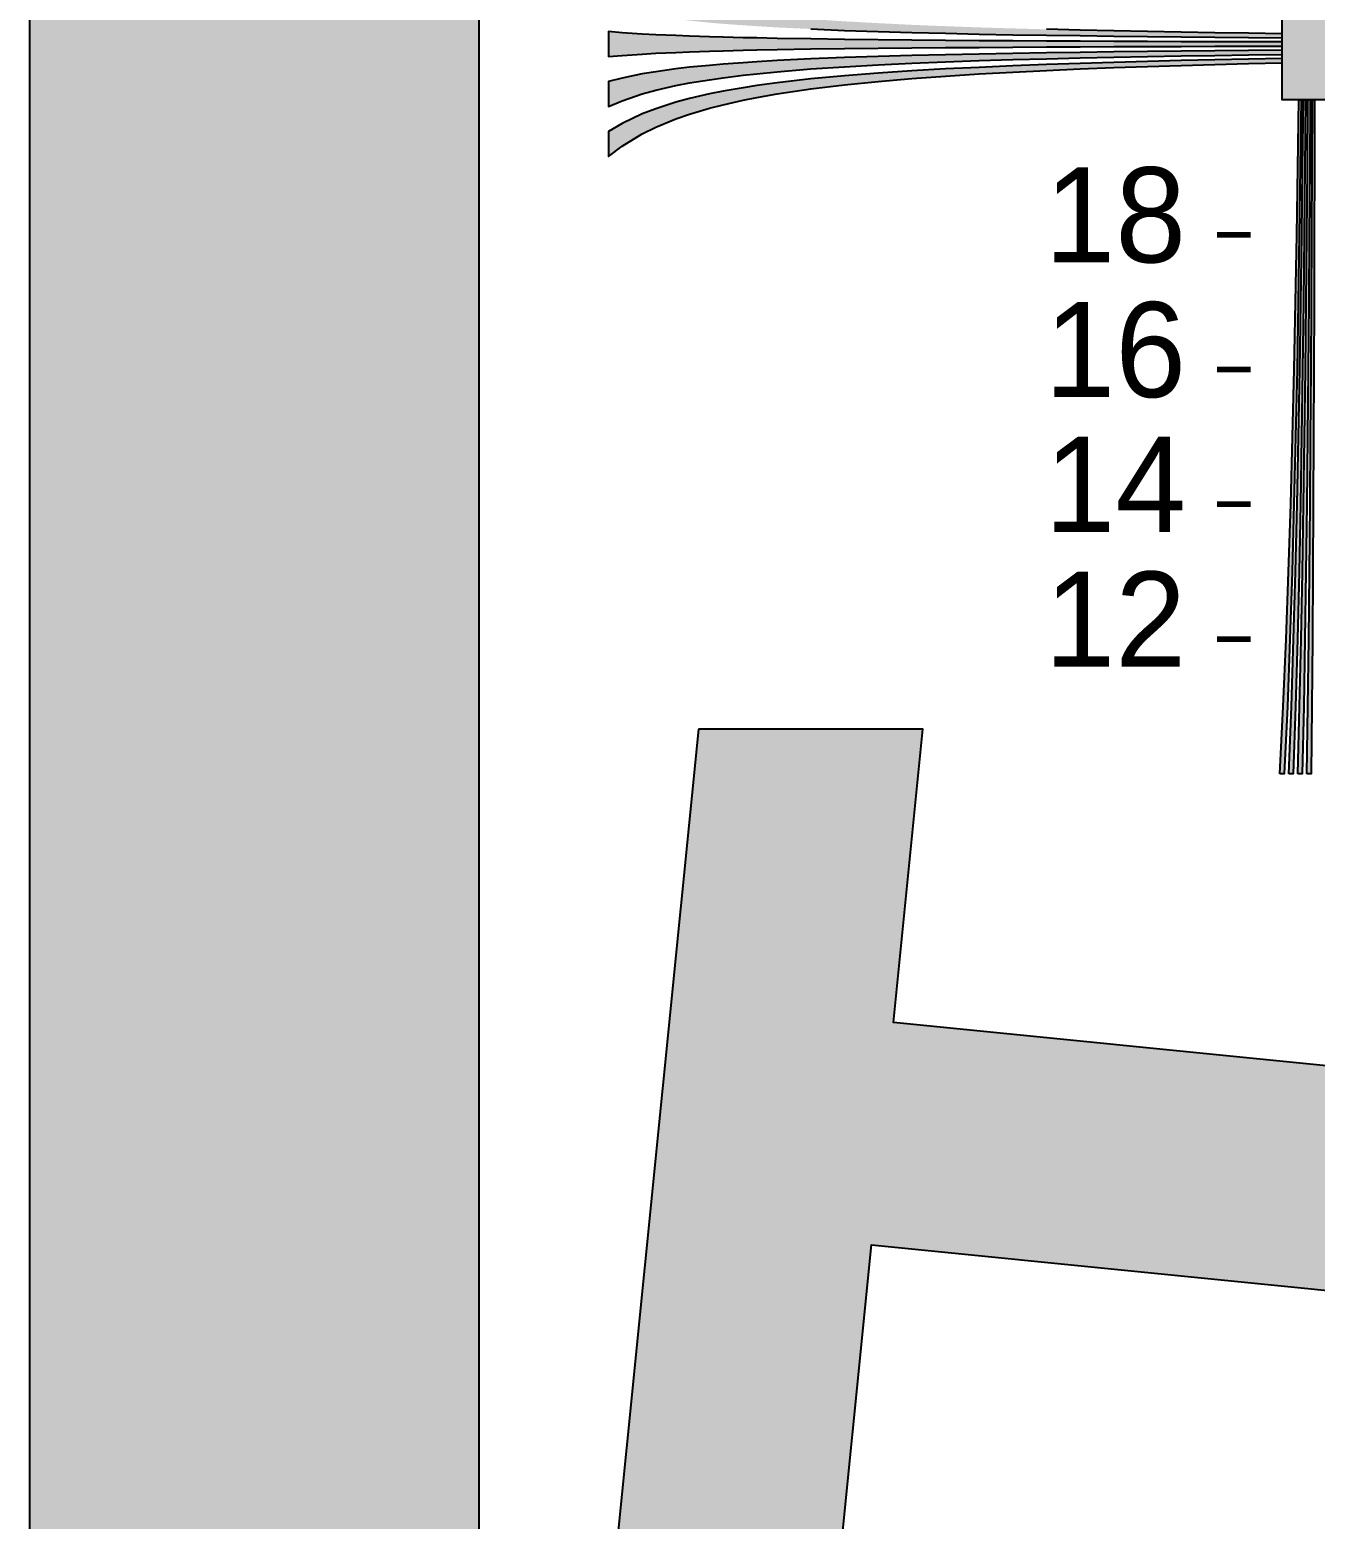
# Model space of a CAD drawing. Header units: millimetres. Extents: x 0 to 791, y 0 to 492.
# Drawn here: x 0 to 114.5, y 221.8 to 354.4 of the extents above; entities that cross this region are included whole.
import ezdxf

# ---------------------------------------------------------------- set-up
doc = ezdxf.new("R2010")
doc.units = ezdxf.units.MM
for name, color, linetype in [('FRAME', 7, 'Continuous'), ('LABELS', 7, 'Continuous'), ('PERIPHERY', 7, 'Continuous'), ('SFR', 7, 'Continuous')]:
    doc.layers.add(name, color=color, linetype=linetype)

msp = doc.modelspace()

# ---------------------------------------------------------------- hatches: boundary and pattern name
at = {"layer": 'FRAME', "true_color": 0x000000}
h = msp.add_hatch(color=7, dxfattribs=at)
h.dxf.hatch_style = 1
h.paths.add_polyline_path([(0, 452.12), (40, 452.12), (40, 52.13), (0, 52.13), (0, 452.12)])
at = {"layer": 'PERIPHERY', "true_color": 0x000000}
h = msp.add_hatch(color=7, dxfattribs=at)
h.dxf.hatch_style = 1
h.paths.add_polyline_path([(51.56, 356.45), (52.76, 356.15), (54.56, 355.78), (55.76, 355.58), (57.56, 355.33), (58.76, 355.2), (60.56, 355.01), (61.76, 354.91), (63.56, 354.78), (64.76, 354.7), (66.56, 354.59), (69.56, 354.45), (72.56, 354.32), (75.56, 354.22), (78.56, 354.13), (81.56, 354.07), (84.56, 354), (87.56, 353.94), (90.56, 353.9), (93.56, 353.86), (96.56, 353.81), (99.56, 353.78), (102.56, 353.74), (105.56, 353.72), (108.56, 353.69), (111.56, 353.67), (111.56, 354.03), (108.56, 354.08), (105.56, 354.12), (102.56, 354.17), (99.56, 354.22), (96.56, 354.28), (93.56, 354.35), (90.56, 354.42), (87.56, 354.5), (84.56, 354.59), (81.56, 354.7), (78.56, 354.82), (75.56, 354.97), (72.56, 355.13), (69.56, 355.33), (66.56, 355.58), (64.76, 355.76), (63.56, 355.89), (61.76, 356.11), (60.56, 356.29), (58.76, 356.59), (57.56, 356.81), (55.76, 357.22), (54.56, 357.56), (52.76, 358.17), (51.56, 358.67), (51.56, 356.45), (51.56, 356.45)])
h = msp.add_hatch(color=7, dxfattribs=at)
h.dxf.hatch_style = 1
h.paths.add_polyline_path([(119.56, 348.13), (111.56, 348.13), (111.56, 356.12), (119.56, 356.12), (119.56, 348.13)])
h = msp.add_hatch(color=7, dxfattribs=at)
h.dxf.hatch_style = 1
h.paths.add_polyline_path([(51.56, 352), (52.76, 352.1), (54.56, 352.22), (55.76, 352.29), (57.56, 352.37), (58.76, 352.42), (60.56, 352.48), (61.76, 352.51), (63.56, 352.56), (64.76, 352.58), (66.56, 352.62), (69.56, 352.67), (72.56, 352.71), (75.56, 352.75), (78.56, 352.77), (81.56, 352.79), (84.56, 352.81), (87.56, 352.84), (90.56, 352.85), (93.56, 352.87), (96.56, 352.88), (99.56, 352.89), (102.56, 352.9), (105.56, 352.91), (108.56, 352.92), (111.56, 352.92), (111.56, 353.3), (108.56, 353.3), (105.56, 353.31), (102.56, 353.32), (99.56, 353.33), (96.56, 353.35), (93.56, 353.36), (90.56, 353.38), (87.56, 353.39), (84.56, 353.41), (81.56, 353.43), (78.56, 353.46), (75.56, 353.48), (72.56, 353.51), (69.56, 353.56), (66.56, 353.6), (64.76, 353.65), (63.56, 353.67), (61.76, 353.71), (60.56, 353.75), (58.76, 353.81), (57.56, 353.86), (55.76, 353.93), (54.56, 354), (52.76, 354.12), (51.56, 354.22), (51.56, 352), (51.56, 352)])
h = msp.add_hatch(color=7, dxfattribs=at)
h.dxf.hatch_style = 1
h.paths.add_polyline_path([(51.56, 347.56), (52.76, 348.06), (54.56, 348.67), (55.76, 349), (57.56, 349.41), (58.76, 349.65), (60.56, 349.93), (61.76, 350.11), (63.56, 350.33), (64.76, 350.47), (66.56, 350.65), (69.56, 350.89), (72.56, 351.09), (75.56, 351.26), (78.56, 351.4), (81.56, 351.52), (84.56, 351.63), (87.56, 351.72), (90.56, 351.8), (93.56, 351.88), (96.56, 351.95), (99.56, 352), (102.56, 352.06), (105.56, 352.1), (108.56, 352.15), (111.56, 352.19), (111.56, 352.56), (108.56, 352.54), (105.56, 352.5), (102.56, 352.48), (99.56, 352.45), (96.56, 352.41), (93.56, 352.37), (90.56, 352.32), (87.56, 352.28), (84.56, 352.22), (81.56, 352.16), (78.56, 352.09), (75.56, 352), (72.56, 351.9), (69.56, 351.78), (66.56, 351.63), (64.76, 351.52), (63.56, 351.45), (61.76, 351.31), (60.56, 351.21), (58.76, 351.04), (57.56, 350.89), (55.76, 350.65), (54.56, 350.45), (52.76, 350.08), (51.56, 349.78), (51.56, 347.56), (51.56, 347.56)])
h = msp.add_hatch(color=7, dxfattribs=at)
h.dxf.hatch_style = 1
h.paths.add_polyline_path([(51.56, 343.11), (52.76, 344.02), (54.56, 345.11), (55.76, 345.7), (57.56, 346.45), (58.76, 346.87), (60.56, 347.4), (61.76, 347.71), (63.56, 348.11), (64.76, 348.35), (66.56, 348.67), (69.56, 349.11), (72.56, 349.48), (75.56, 349.78), (78.56, 350.03), (81.56, 350.26), (84.56, 350.45), (87.56, 350.61), (90.56, 350.76), (93.56, 350.89), (96.56, 351.01), (99.56, 351.11), (102.56, 351.21), (105.56, 351.29), (108.56, 351.37), (111.56, 351.45), (111.56, 351.81), (108.56, 351.76), (105.56, 351.7), (102.56, 351.63), (99.56, 351.56), (96.56, 351.48), (93.56, 351.38), (90.56, 351.28), (87.56, 351.17), (84.56, 351.03), (81.56, 350.89), (78.56, 350.72), (75.56, 350.52), (72.56, 350.28), (69.56, 350), (66.56, 349.66), (64.76, 349.41), (63.56, 349.22), (61.76, 348.91), (60.56, 348.67), (58.76, 348.26), (57.56, 347.92), (55.76, 347.35), (54.56, 346.89), (52.76, 346.05), (51.56, 345.33), (51.56, 343.11), (51.56, 343.11)])
h = msp.add_hatch(color=7, dxfattribs=at)
h.dxf.hatch_style = 1
h.paths.add_polyline_path([(111.35, 288.13), (111.66, 294.13), (111.92, 300.13), (112.13, 306.13), (112.32, 312.13), (112.48, 318.13), (112.63, 324.13), (112.75, 330.13), (112.86, 336.13), (112.96, 342.13), (113.05, 348.13), (113.25, 348.13), (113.17, 342.13), (113.08, 336.13), (112.99, 330.13), (112.88, 324.13), (112.75, 318.13), (112.61, 312.13), (112.44, 306.13), (112.25, 300.13), (112.02, 294.13), (111.75, 288.13), (111.35, 288.13)])
h = msp.add_hatch(color=7, dxfattribs=at)
h.dxf.hatch_style = 1
h.paths.add_polyline_path([(112.15, 288.13), (112.39, 294.13), (112.58, 300.13), (112.75, 306.13), (112.89, 312.13), (113.02, 318.13), (113.13, 324.13), (113.22, 330.13), (113.31, 336.13), (113.38, 342.13), (113.45, 348.13), (113.65, 348.13), (113.59, 342.13), (113.53, 336.13), (113.46, 330.13), (113.38, 324.13), (113.28, 318.13), (113.18, 312.13), (113.06, 306.13), (112.92, 300.13), (112.75, 294.13), (112.55, 288.13), (112.15, 288.13)])
h = msp.add_hatch(color=7, dxfattribs=at)
h.dxf.hatch_style = 1
h.paths.add_polyline_path([(112.95, 288.13), (113.11, 294.13), (113.25, 300.13), (113.37, 306.13), (113.46, 312.13), (113.55, 318.13), (113.63, 324.13), (113.69, 330.13), (113.75, 336.13), (113.8, 342.13), (113.85, 348.13), (114.05, 348.13), (114.01, 342.13), (113.97, 336.13), (113.93, 330.13), (113.88, 324.13), (113.82, 318.13), (113.75, 312.13), (113.67, 306.13), (113.58, 300.13), (113.48, 294.13), (113.35, 288.13), (112.95, 288.13)])
h = msp.add_hatch(color=7, dxfattribs=at)
h.dxf.hatch_style = 1
h.paths.add_polyline_path([(113.75, 288.13), (113.84, 294.13), (113.92, 300.13), (113.98, 306.13), (114.04, 312.13), (114.08, 318.13), (114.13, 324.13), (114.16, 330.13), (114.19, 336.13), (114.22, 342.13), (114.25, 348.13), (114.45, 348.13), (114.43, 342.13), (114.42, 336.13), (114.4, 330.13), (114.38, 324.13), (114.35, 318.13), (114.32, 312.13), (114.29, 306.13), (114.25, 300.13), (114.2, 294.13), (114.15, 288.13), (113.75, 288.13)])
at = {"layer": 'SFR', "true_color": 0x000000}
h = msp.add_hatch(color=7, dxfattribs=at)
h.dxf.hatch_style = 1
h.paths.add_polyline_path([(59.56, 292.12), (51.56, 212.13), (71.56, 212.13), (74.97, 246.18), (154.17, 238.26), (151.56, 212.12), (171.56, 212.12), (179.56, 292.12), (159.56, 292.12), (156.15, 258.06), (76.95, 265.99), (79.56, 292.12), (59.56, 292.12), (59.56, 292.12)])

# ---------------------------------------------------------------- linework, layer by layer
at = {"layer": 'FRAME', "color": 250}
msp.add_lwpolyline([(0, 452.12), (40, 452.12), (40, 52.13), (0, 52.13), (0, 452.12)], close=True, dxfattribs=at)
at = {"layer": 'FRAME', "color": 250, "true_color": 0x000000}
for points in [[(0, 452.12), (0, 52.13), (40, 52.13)], [(40, 52.13), (40, 452.12), (0, 452.12)]]:
    msp.add_solid(points, dxfattribs=at)
at = {"layer": 'PERIPHERY', "color": 250}
for points in [[(119.56, 348.13), (111.56, 348.13), (111.56, 356.12), (119.56, 356.12), (119.56, 348.13)], [(51.56, 352), (52.76, 352.1), (54.56, 352.22), (55.76, 352.29), (57.56, 352.37), (58.76, 352.42), (60.56, 352.48), (61.76, 352.51), (63.56, 352.56), (64.76, 352.58), (66.56, 352.62), (69.56, 352.67), (72.56, 352.71), (75.56, 352.75), (78.56, 352.77), (81.56, 352.79), (84.56, 352.81), (87.56, 352.84), (90.56, 352.85), (93.56, 352.87), (96.56, 352.88), (99.56, 352.89), (102.56, 352.9), (105.56, 352.91), (108.56, 352.92), (111.56, 352.92), (111.56, 353.3), (108.56, 353.3), (105.56, 353.31), (102.56, 353.32), (99.56, 353.33), (96.56, 353.35), (93.56, 353.36), (90.56, 353.38), (87.56, 353.39), (84.56, 353.41), (81.56, 353.43), (78.56, 353.46), (75.56, 353.48), (72.56, 353.51), (69.56, 353.56), (66.56, 353.6), (64.76, 353.65), (63.56, 353.67), (61.76, 353.71), (60.56, 353.75), (58.76, 353.81), (57.56, 353.86), (55.76, 353.93), (54.56, 354), (52.76, 354.12), (51.56, 354.22), (51.56, 352), (51.56, 352)], [(51.56, 347.56), (52.76, 348.06), (54.56, 348.67), (55.76, 349), (57.56, 349.41), (58.76, 349.65), (60.56, 349.93), (61.76, 350.11), (63.56, 350.33), (64.76, 350.47), (66.56, 350.65), (69.56, 350.89), (72.56, 351.09), (75.56, 351.26), (78.56, 351.4), (81.56, 351.52), (84.56, 351.63), (87.56, 351.72), (90.56, 351.8), (93.56, 351.88), (96.56, 351.95), (99.56, 352), (102.56, 352.06), (105.56, 352.1), (108.56, 352.15), (111.56, 352.19), (111.56, 352.56), (108.56, 352.54), (105.56, 352.5), (102.56, 352.48), (99.56, 352.45), (96.56, 352.41), (93.56, 352.37), (90.56, 352.32), (87.56, 352.28), (84.56, 352.22), (81.56, 352.16), (78.56, 352.09), (75.56, 352), (72.56, 351.9), (69.56, 351.78), (66.56, 351.63), (64.76, 351.52), (63.56, 351.45), (61.76, 351.31), (60.56, 351.21), (58.76, 351.04), (57.56, 350.89), (55.76, 350.65), (54.56, 350.45), (52.76, 350.08), (51.56, 349.78), (51.56, 347.56), (51.56, 347.56)], [(51.56, 343.11), (52.76, 344.02), (54.56, 345.11), (55.76, 345.7), (57.56, 346.45), (58.76, 346.87), (60.56, 347.4), (61.76, 347.71), (63.56, 348.11), (64.76, 348.35), (66.56, 348.67), (69.56, 349.11), (72.56, 349.48), (75.56, 349.78), (78.56, 350.03), (81.56, 350.26), (84.56, 350.45), (87.56, 350.61), (90.56, 350.76), (93.56, 350.89), (96.56, 351.01), (99.56, 351.11), (102.56, 351.21), (105.56, 351.29), (108.56, 351.37), (111.56, 351.45), (111.56, 351.81), (108.56, 351.76), (105.56, 351.7), (102.56, 351.63), (99.56, 351.56), (96.56, 351.48), (93.56, 351.38), (90.56, 351.28), (87.56, 351.17), (84.56, 351.03), (81.56, 350.89), (78.56, 350.72), (75.56, 350.52), (72.56, 350.28), (69.56, 350), (66.56, 349.66), (64.76, 349.41), (63.56, 349.22), (61.76, 348.91), (60.56, 348.67), (58.76, 348.26), (57.56, 347.92), (55.76, 347.35), (54.56, 346.89), (52.76, 346.05), (51.56, 345.33), (51.56, 343.11), (51.56, 343.11)], [(111.35, 288.13), (111.66, 294.13), (111.92, 300.13), (112.13, 306.13), (112.32, 312.13), (112.48, 318.13), (112.63, 324.13), (112.75, 330.13), (112.86, 336.13), (112.96, 342.13), (113.05, 348.13), (113.25, 348.13), (113.17, 342.13), (113.08, 336.13), (112.99, 330.13), (112.88, 324.13), (112.75, 318.13), (112.61, 312.13), (112.44, 306.13), (112.25, 300.13), (112.02, 294.13), (111.75, 288.13), (111.35, 288.13)], [(112.15, 288.13), (112.39, 294.13), (112.58, 300.13), (112.75, 306.13), (112.89, 312.13), (113.02, 318.13), (113.13, 324.13), (113.22, 330.13), (113.31, 336.13), (113.38, 342.13), (113.45, 348.13), (113.65, 348.13), (113.59, 342.13), (113.53, 336.13), (113.46, 330.13), (113.38, 324.13), (113.28, 318.13), (113.18, 312.13), (113.06, 306.13), (112.92, 300.13), (112.75, 294.13), (112.55, 288.13), (112.15, 288.13)], [(112.95, 288.13), (113.11, 294.13), (113.25, 300.13), (113.37, 306.13), (113.46, 312.13), (113.55, 318.13), (113.63, 324.13), (113.69, 330.13), (113.75, 336.13), (113.8, 342.13), (113.85, 348.13), (114.05, 348.13), (114.01, 342.13), (113.97, 336.13), (113.93, 330.13), (113.88, 324.13), (113.82, 318.13), (113.75, 312.13), (113.67, 306.13), (113.58, 300.13), (113.48, 294.13), (113.35, 288.13), (112.95, 288.13)], [(113.75, 288.13), (113.84, 294.13), (113.92, 300.13), (113.98, 306.13), (114.04, 312.13), (114.08, 318.13), (114.13, 324.13), (114.16, 330.13), (114.19, 336.13), (114.22, 342.13), (114.25, 348.13), (114.45, 348.13), (114.43, 342.13), (114.42, 336.13), (114.4, 330.13), (114.38, 324.13), (114.35, 318.13), (114.32, 312.13), (114.29, 306.13), (114.25, 300.13), (114.2, 294.13), (114.15, 288.13), (113.75, 288.13)]]:
    msp.add_lwpolyline(points, close=True, dxfattribs=at)
msp.add_lwpolyline([(69.56, 354.45), (72.56, 354.32), (75.56, 354.22), (78.56, 354.13), (81.56, 354.07), (84.56, 354), (87.56, 353.94), (90.56, 353.9), (93.56, 353.86), (96.56, 353.81), (99.56, 353.78), (102.56, 353.74), (105.56, 353.72), (108.56, 353.69), (111.56, 353.67), (111.56, 354.03), (108.56, 354.08), (105.56, 354.12), (102.56, 354.17), (99.56, 354.22), (96.56, 354.28), (93.56, 354.35), (90.56, 354.42)], dxfattribs=at)
at = {"layer": 'PERIPHERY', "color": 250, "lineweight": 35, "const_width": 0.5}
for points in [[(105.75, 336.13), (108.75, 336.13)], [(105.75, 324.13), (108.75, 324.13)], [(105.75, 312.13), (108.75, 312.13)], [(105.75, 300.13), (108.75, 300.13)]]:
    msp.add_lwpolyline(points, dxfattribs=at)
at = {"layer": 'PERIPHERY', "color": 250, "true_color": 0x000000}
for points in [[(51.56, 356.45), (69.56, 354.45), (72.56, 354.32)], [(51.56, 356.45), (72.56, 354.32), (75.56, 354.22)], [(51.56, 356.45), (75.56, 354.22), (78.56, 354.13)], [(51.56, 356.45), (78.56, 354.13), (81.56, 354.07)], [(51.56, 356.45), (81.56, 354.07), (84.56, 354)], [(51.56, 356.45), (84.56, 354), (87.56, 353.94)], [(51.56, 356.45), (87.56, 353.94), (90.56, 353.9)], [(51.56, 356.45), (90.56, 353.9), (72.56, 355.13)], [(119.56, 348.13), (119.56, 356.12), (111.56, 356.12)], [(111.56, 356.12), (111.56, 348.13), (119.56, 348.13)], [(51.56, 352), (52.76, 354.12), (51.56, 354.22)], [(51.56, 352), (54.56, 354), (52.76, 354.12)], [(90.56, 353.9), (75.56, 354.97), (72.56, 355.13)], [(90.56, 353.9), (78.56, 354.82), (75.56, 354.97)], [(90.56, 353.9), (81.56, 354.7), (78.56, 354.82)], [(90.56, 353.9), (84.56, 354.59), (81.56, 354.7)], [(90.56, 353.9), (87.56, 354.5), (84.56, 354.59)], [(90.56, 353.9), (90.56, 354.42), (87.56, 354.5)], [(90.56, 353.9), (93.56, 354.35), (90.56, 354.42)], [(90.56, 353.9), (96.56, 354.28), (93.56, 354.35)], [(90.56, 353.9), (99.56, 354.22), (96.56, 354.28)], [(90.56, 353.9), (102.56, 354.17), (99.56, 354.22)], [(90.56, 353.9), (105.56, 354.12), (102.56, 354.17)], [(90.56, 353.9), (108.56, 354.08), (105.56, 354.12)], [(51.56, 352), (55.76, 353.93), (54.56, 354)], [(51.56, 352), (57.56, 353.86), (55.76, 353.93)], [(51.56, 352), (58.76, 353.81), (57.56, 353.86)], [(51.56, 352), (60.56, 353.75), (58.76, 353.81)], [(51.56, 352), (61.76, 353.71), (60.56, 353.75)], [(51.56, 352), (63.56, 353.67), (61.76, 353.71)], [(51.56, 352), (64.76, 353.65), (63.56, 353.67)], [(51.56, 352), (66.56, 353.6), (64.76, 353.65)], [(51.56, 352), (69.56, 353.56), (66.56, 353.6)], [(51.56, 352), (52.76, 352.1), (69.56, 353.56)], [(52.76, 352.1), (72.56, 353.51), (69.56, 353.56)], [(52.76, 352.1), (54.56, 352.22), (72.56, 353.51)], [(54.56, 352.22), (75.56, 353.48), (72.56, 353.51)], [(54.56, 352.22), (55.76, 352.29), (75.56, 353.48)], [(55.76, 352.29), (78.56, 353.46), (75.56, 353.48)], [(55.76, 352.29), (58.76, 352.42), (78.56, 353.46)], [(58.76, 352.42), (81.56, 353.43), (78.56, 353.46)], [(58.76, 352.42), (84.56, 353.41), (81.56, 353.43)], [(58.76, 352.42), (87.56, 353.39), (84.56, 353.41)], [(58.76, 352.42), (60.56, 352.48), (87.56, 353.39)], [(60.56, 352.48), (90.56, 353.38), (87.56, 353.39)], [(60.56, 352.48), (61.76, 352.51), (90.56, 353.38)], [(61.76, 352.51), (93.56, 353.36), (90.56, 353.38)], [(61.76, 352.51), (63.56, 352.56), (93.56, 353.36)], [(63.56, 352.56), (96.56, 353.35), (93.56, 353.36)], [(63.56, 352.56), (66.56, 352.62), (96.56, 353.35)], [(66.56, 352.62), (99.56, 353.33), (96.56, 353.35)], [(66.56, 352.62), (102.56, 353.32), (99.56, 353.33)], [(66.56, 352.62), (105.56, 353.31), (102.56, 353.32)], [(66.56, 352.62), (108.56, 353.3), (105.56, 353.31)], [(66.56, 352.62), (69.56, 352.67), (111.56, 353.3)], [(66.56, 352.62), (111.56, 353.3), (108.56, 353.3)], [(69.56, 352.67), (72.56, 352.71), (111.56, 353.3)], [(72.56, 352.71), (75.56, 352.75), (111.56, 353.3)], [(75.56, 352.75), (78.56, 352.77), (111.56, 353.3)], [(78.56, 352.77), (81.56, 352.79), (111.56, 353.3)], [(81.56, 352.79), (84.56, 352.81), (111.56, 353.3)], [(84.56, 352.81), (87.56, 352.84), (111.56, 353.3)], [(87.56, 352.84), (93.56, 352.87), (111.56, 353.3)], [(87.56, 352.84), (90.56, 352.85), (93.56, 352.87)], [(90.56, 353.9), (111.56, 354.03), (108.56, 354.08)], [(90.56, 353.9), (111.56, 353.67), (111.56, 354.03)], [(90.56, 353.9), (93.56, 353.86), (99.56, 353.78)], [(90.56, 353.9), (99.56, 353.78), (102.56, 353.74)], [(90.56, 353.9), (102.56, 353.74), (105.56, 353.72)], [(90.56, 353.9), (105.56, 353.72), (108.56, 353.69)], [(90.56, 353.9), (108.56, 353.69), (111.56, 353.67)], [(93.56, 353.86), (96.56, 353.81), (99.56, 353.78)], [(93.56, 352.87), (96.56, 352.88), (111.56, 353.3)], [(96.56, 352.88), (99.56, 352.89), (111.56, 353.3)], [(99.56, 352.89), (102.56, 352.9), (111.56, 353.3)], [(102.56, 352.9), (105.56, 352.91), (111.56, 353.3)], [(105.56, 352.91), (108.56, 352.92), (111.56, 353.3)], [(108.56, 352.92), (111.56, 352.92), (111.56, 353.3)], [(54.56, 348.67), (55.76, 349), (64.76, 351.52)], [(54.56, 348.67), (64.76, 351.52), (63.56, 351.45)], [(54.56, 348.67), (63.56, 351.45), (61.76, 351.31)], [(55.76, 352.29), (57.56, 352.37), (58.76, 352.42)], [(55.76, 349), (57.56, 349.41), (66.56, 351.63)], [(55.76, 349), (66.56, 351.63), (64.76, 351.52)], [(57.56, 349.41), (58.76, 349.65), (69.56, 351.78)], [(57.56, 349.41), (69.56, 351.78), (66.56, 351.63)], [(58.76, 349.65), (60.56, 349.93), (72.56, 351.9)], [(58.76, 349.65), (72.56, 351.9), (69.56, 351.78)], [(60.56, 349.93), (61.76, 350.11), (72.56, 351.9)], [(61.76, 350.11), (63.56, 350.33), (75.56, 352)], [(61.76, 350.11), (75.56, 352), (72.56, 351.9)], [(63.56, 352.56), (64.76, 352.58), (66.56, 352.62)], [(63.56, 350.33), (64.76, 350.47), (78.56, 352.09)], [(63.56, 350.33), (78.56, 352.09), (75.56, 352)], [(64.76, 350.47), (66.56, 350.65), (81.56, 352.16)], [(64.76, 350.47), (81.56, 352.16), (78.56, 352.09)], [(66.56, 350.65), (69.56, 350.89), (84.56, 352.22)], [(66.56, 350.65), (84.56, 352.22), (81.56, 352.16)], [(69.56, 350.89), (72.56, 351.09), (90.56, 352.32)], [(69.56, 350.89), (90.56, 352.32), (87.56, 352.28)], [(69.56, 350.89), (87.56, 352.28), (84.56, 352.22)], [(72.56, 351.09), (75.56, 351.26), (93.56, 352.37)], [(72.56, 351.09), (93.56, 352.37), (90.56, 352.32)], [(75.56, 351.26), (78.56, 351.4), (99.56, 352.45)], [(75.56, 351.26), (99.56, 352.45), (96.56, 352.41)], [(75.56, 351.26), (96.56, 352.41), (93.56, 352.37)], [(78.56, 351.4), (81.56, 351.52), (102.56, 352.48)], [(78.56, 351.4), (102.56, 352.48), (99.56, 352.45)], [(78.56, 350.03), (81.56, 350.26), (96.56, 351.48)], [(78.56, 350.03), (96.56, 351.48), (93.56, 351.38)], [(81.56, 351.52), (84.56, 351.63), (108.56, 352.54)], [(81.56, 351.52), (108.56, 352.54), (105.56, 352.5)], [(81.56, 351.52), (105.56, 352.5), (102.56, 352.48)], [(81.56, 350.26), (84.56, 350.45), (102.56, 351.63)], [(81.56, 350.26), (102.56, 351.63), (99.56, 351.56)], [(81.56, 350.26), (99.56, 351.56), (96.56, 351.48)], [(84.56, 351.63), (87.56, 351.72), (111.56, 352.56)], [(84.56, 351.63), (111.56, 352.56), (108.56, 352.54)], [(84.56, 350.45), (87.56, 350.61), (105.56, 351.7)], [(84.56, 350.45), (105.56, 351.7), (102.56, 351.63)], [(87.56, 351.72), (90.56, 351.8), (111.56, 352.56)], [(87.56, 350.61), (90.56, 350.76), (111.56, 351.81)], [(87.56, 350.61), (111.56, 351.81), (108.56, 351.76)], [(87.56, 350.61), (108.56, 351.76), (105.56, 351.7)], [(90.56, 351.8), (93.56, 351.88), (111.56, 352.56)], [(90.56, 350.76), (93.56, 350.89), (111.56, 351.81)], [(93.56, 351.88), (96.56, 351.95), (111.56, 352.56)], [(93.56, 350.89), (96.56, 351.01), (111.56, 351.81)], [(96.56, 351.95), (99.56, 352), (111.56, 352.56)], [(96.56, 351.01), (99.56, 351.11), (111.56, 351.81)], [(99.56, 352), (102.56, 352.06), (111.56, 352.56)], [(99.56, 351.11), (102.56, 351.21), (111.56, 351.81)], [(102.56, 352.06), (111.56, 352.19), (111.56, 352.56)], [(102.56, 352.06), (105.56, 352.1), (111.56, 352.19)], [(102.56, 351.21), (111.56, 351.45), (111.56, 351.81)], [(102.56, 351.21), (108.56, 351.37), (111.56, 351.45)], [(105.56, 352.1), (108.56, 352.15), (111.56, 352.19)], [(51.56, 347.56), (52.76, 348.06), (58.76, 351.04)], [(51.56, 347.56), (58.76, 351.04), (57.56, 350.89)], [(51.56, 347.56), (57.56, 350.89), (55.76, 350.65)], [(51.56, 347.56), (55.76, 350.65), (54.56, 350.45)], [(51.56, 347.56), (54.56, 350.45), (52.76, 350.08)], [(52.76, 348.06), (54.56, 348.67), (61.76, 351.31)], [(52.76, 348.06), (61.76, 351.31), (60.56, 351.21)], [(52.76, 348.06), (60.56, 351.21), (58.76, 351.04)], [(61.76, 347.71), (63.56, 348.11), (72.56, 350.28)], [(61.76, 347.71), (72.56, 350.28), (69.56, 350)], [(63.56, 348.11), (64.76, 348.35), (75.56, 350.52)], [(63.56, 348.11), (75.56, 350.52), (72.56, 350.28)], [(64.76, 348.35), (66.56, 348.67), (75.56, 350.52)], [(66.56, 348.67), (69.56, 349.11), (78.56, 350.72)], [(66.56, 348.67), (78.56, 350.72), (75.56, 350.52)], [(69.56, 349.11), (72.56, 349.48), (84.56, 351.03)], [(69.56, 349.11), (84.56, 351.03), (81.56, 350.89)], [(69.56, 349.11), (81.56, 350.89), (78.56, 350.72)], [(72.56, 349.48), (75.56, 349.78), (87.56, 351.17)], [(72.56, 349.48), (87.56, 351.17), (84.56, 351.03)], [(75.56, 349.78), (78.56, 350.03), (93.56, 351.38)], [(75.56, 349.78), (93.56, 351.38), (90.56, 351.28)], [(75.56, 349.78), (90.56, 351.28), (87.56, 351.17)], [(102.56, 351.21), (105.56, 351.29), (108.56, 351.37)], [(51.56, 347.56), (52.76, 350.08), (51.56, 349.78)], [(54.56, 345.11), (55.76, 345.7), (61.76, 348.91)], [(54.56, 345.11), (61.76, 348.91), (60.56, 348.67)], [(55.76, 345.7), (57.56, 346.45), (63.56, 349.22)], [(55.76, 345.7), (63.56, 349.22), (61.76, 348.91)], [(57.56, 346.45), (58.76, 346.87), (66.56, 349.66)], [(57.56, 346.45), (66.56, 349.66), (64.76, 349.41)], [(57.56, 346.45), (64.76, 349.41), (63.56, 349.22)], [(58.76, 346.87), (60.56, 347.4), (66.56, 349.66)], [(60.56, 347.4), (61.76, 347.71), (69.56, 350)], [(60.56, 347.4), (69.56, 350), (66.56, 349.66)], [(51.56, 343.11), (52.76, 344.02), (57.56, 347.92)], [(51.56, 343.11), (57.56, 347.92), (55.76, 347.35)], [(52.76, 344.02), (54.56, 345.11), (58.76, 348.26)], [(52.76, 344.02), (58.76, 348.26), (57.56, 347.92)], [(54.56, 345.11), (60.56, 348.67), (58.76, 348.26)], [(112.61, 312.13), (113.17, 342.13), (113.25, 348.13)], [(112.61, 312.13), (113.25, 348.13), (113.05, 348.13)], [(112.61, 312.13), (113.05, 348.13), (112.96, 342.13)], [(113.18, 312.13), (113.59, 342.13), (113.65, 348.13)], [(113.18, 312.13), (113.65, 348.13), (113.45, 348.13)], [(113.18, 312.13), (113.45, 348.13), (113.38, 342.13)], [(113.82, 318.13), (113.85, 348.13), (113.8, 342.13)], [(113.82, 318.13), (114.01, 342.13), (114.05, 348.13)], [(113.82, 318.13), (114.05, 348.13), (113.85, 348.13)], [(114.4, 330.13), (114.25, 348.13), (114.22, 342.13)], [(114.43, 342.13), (114.45, 348.13), (114.25, 348.13)], [(114.4, 330.13), (114.43, 342.13), (114.25, 348.13)], [(51.56, 343.11), (55.76, 347.35), (54.56, 346.89)], [(51.56, 343.11), (54.56, 346.89), (52.76, 346.05)], [(51.56, 343.11), (52.76, 346.05), (51.56, 345.33)], [(112.61, 312.13), (113.08, 336.13), (113.17, 342.13)], [(112.61, 312.13), (112.96, 342.13), (112.86, 336.13)], [(113.18, 312.13), (113.53, 336.13), (113.59, 342.13)], [(113.18, 312.13), (113.38, 342.13), (113.31, 336.13)], [(113.82, 318.13), (113.8, 342.13), (113.75, 336.13)], [(113.82, 318.13), (113.97, 336.13), (114.01, 342.13)], [(114.4, 330.13), (114.22, 342.13), (114.19, 336.13)], [(114.4, 330.13), (114.42, 336.13), (114.43, 342.13)], [(112.61, 312.13), (112.99, 330.13), (113.08, 336.13)], [(112.61, 312.13), (112.86, 336.13), (112.75, 330.13)], [(113.18, 312.13), (113.46, 330.13), (113.53, 336.13)], [(113.18, 312.13), (113.31, 336.13), (113.22, 330.13)], [(113.82, 318.13), (113.75, 336.13), (113.69, 330.13)], [(113.82, 318.13), (113.93, 330.13), (113.97, 336.13)], [(114.4, 330.13), (114.19, 336.13), (114.16, 330.13)], [(112.61, 312.13), (112.88, 324.13), (112.99, 330.13)], [(112.61, 312.13), (112.75, 330.13), (112.63, 324.13)], [(113.18, 312.13), (113.22, 330.13), (113.13, 324.13)], [(113.18, 312.13), (113.28, 318.13), (113.46, 330.13)], [(113.28, 318.13), (113.38, 324.13), (113.46, 330.13)], [(113.82, 318.13), (113.69, 330.13), (113.63, 324.13)], [(113.75, 288.13), (114.38, 324.13), (114.4, 330.13)], [(114.4, 330.13), (113.84, 294.13), (113.75, 288.13)], [(113.82, 318.13), (113.88, 324.13), (113.93, 330.13)], [(114.4, 330.13), (113.92, 300.13), (113.84, 294.13)], [(114.4, 330.13), (113.98, 306.13), (113.92, 300.13)], [(114.4, 330.13), (114.04, 312.13), (113.98, 306.13)], [(114.4, 330.13), (114.08, 318.13), (114.04, 312.13)], [(114.4, 330.13), (114.13, 324.13), (114.08, 318.13)], [(114.4, 330.13), (114.16, 330.13), (114.13, 324.13)], [(112.61, 312.13), (112.63, 324.13), (112.48, 318.13)], [(112.61, 312.13), (112.75, 318.13), (112.88, 324.13)], [(113.18, 312.13), (113.13, 324.13), (113.02, 318.13)], [(113.82, 318.13), (113.63, 324.13), (113.55, 318.13)], [(113.75, 288.13), (114.35, 318.13), (114.38, 324.13)], [(112.61, 312.13), (112.48, 318.13), (112.32, 312.13)], [(113.18, 312.13), (113.02, 318.13), (112.89, 312.13)], [(112.95, 288.13), (113.75, 312.13), (113.82, 318.13)], [(113.82, 318.13), (113.11, 294.13), (112.95, 288.13)], [(113.82, 318.13), (113.25, 300.13), (113.11, 294.13)], [(113.82, 318.13), (113.37, 306.13), (113.25, 300.13)], [(113.82, 318.13), (113.46, 312.13), (113.37, 306.13)], [(113.82, 318.13), (113.55, 318.13), (113.46, 312.13)], [(113.75, 288.13), (114.32, 312.13), (114.35, 318.13)], [(111.35, 288.13), (112.44, 306.13), (112.61, 312.13)], [(112.61, 312.13), (111.66, 294.13), (111.35, 288.13)], [(112.61, 312.13), (111.92, 300.13), (111.66, 294.13)], [(112.61, 312.13), (112.13, 306.13), (111.92, 300.13)], [(112.61, 312.13), (112.32, 312.13), (112.13, 306.13)], [(112.15, 288.13), (113.06, 306.13), (113.18, 312.13)], [(113.18, 312.13), (112.39, 294.13), (112.15, 288.13)], [(113.18, 312.13), (112.58, 300.13), (112.39, 294.13)], [(113.18, 312.13), (112.75, 306.13), (112.58, 300.13)], [(113.18, 312.13), (112.89, 312.13), (112.75, 306.13)], [(112.95, 288.13), (113.67, 306.13), (113.75, 312.13)], [(113.75, 288.13), (114.29, 306.13), (114.32, 312.13)], [(111.35, 288.13), (112.25, 300.13), (112.44, 306.13)], [(112.15, 288.13), (112.92, 300.13), (113.06, 306.13)], [(112.95, 288.13), (113.58, 300.13), (113.67, 306.13)], [(113.75, 288.13), (114.25, 300.13), (114.29, 306.13)], [(111.35, 288.13), (112.02, 294.13), (112.25, 300.13)], [(112.15, 288.13), (112.75, 294.13), (112.92, 300.13)], [(112.95, 288.13), (113.48, 294.13), (113.58, 300.13)], [(113.75, 288.13), (114.2, 294.13), (114.25, 300.13)], [(111.35, 288.13), (111.75, 288.13), (112.02, 294.13)], [(112.15, 288.13), (112.55, 288.13), (112.75, 294.13)], [(112.95, 288.13), (113.35, 288.13), (113.48, 294.13)], [(113.75, 288.13), (114.15, 288.13), (114.2, 294.13)]]:
    msp.add_solid(points, dxfattribs=at)
at = {"layer": 'SFR', "color": 250}
msp.add_lwpolyline([(59.56, 292.12), (51.56, 212.13), (71.56, 212.13), (74.97, 246.18), (154.17, 238.26), (151.56, 212.12), (171.56, 212.12), (179.56, 292.12), (159.56, 292.12), (156.15, 258.06), (76.95, 265.99), (79.56, 292.12), (59.56, 292.12), (59.56, 292.12)], close=True, dxfattribs=at)
at = {"layer": 'SFR', "color": 250, "true_color": 0x000000}
for points in [[(59.56, 292.12), (59.56, 292.12), (51.56, 212.13)], [(59.56, 292.12), (51.56, 212.13), (71.56, 212.13)], [(59.56, 292.12), (71.56, 212.13), (74.97, 246.18)], [(59.56, 292.12), (74.97, 246.18), (76.95, 265.99)], [(76.95, 265.99), (79.56, 292.12), (59.56, 292.12)], [(74.97, 246.18), (156.15, 258.06), (76.95, 265.99)], [(74.97, 246.18), (154.17, 238.26), (156.15, 258.06)]]:
    msp.add_solid(points, dxfattribs=at)

# ---------------------------------------------------------------- texts
at = {"layer": 'LABELS', "color": 250}
for s, p in [('18', (90.4, 333.67)), ('16', (90.4, 321.67)), ('14', (90.4, 309.67)), ('12', (90.4, 297.67))]:
    msp.add_text(s, height=8.467, dxfattribs=at).set_placement(p)

doc.saveas('drawing.dxf')
